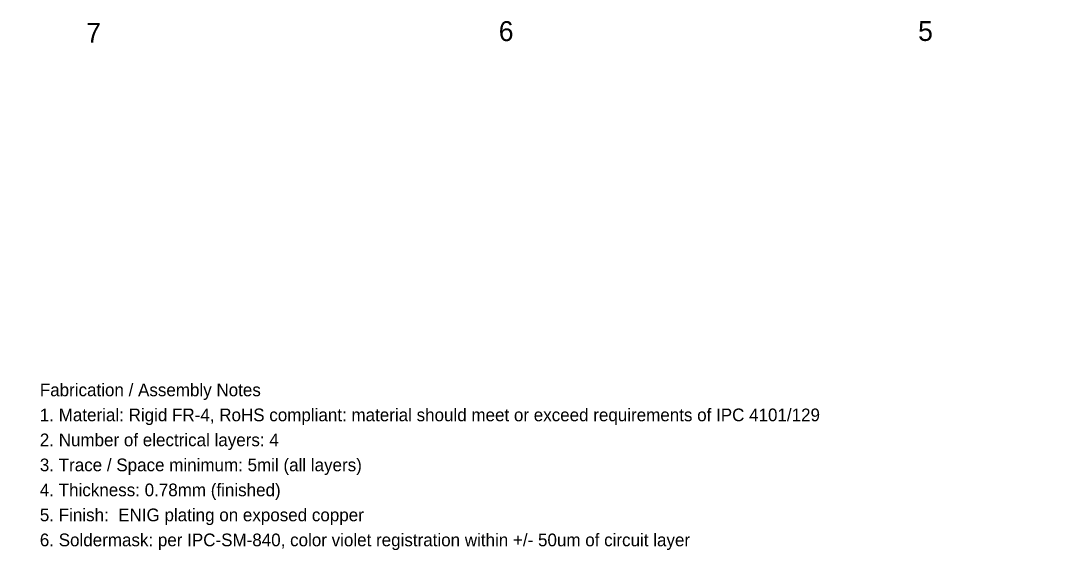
# Model space of a CAD drawing. Header units: millimetres. Extents: x 6 to 417, y 41 to 311.
# Drawn here: x 77.8 to 203, y 247.6 to 311.1 of the extents above; entities that cross this region are included whole.
import ezdxf

# ---------------------------------------------------------------- set-up
doc = ezdxf.new("R2010")
doc.units = ezdxf.units.MM
doc.layers.add('DrillDrawing', color=1, linetype='Continuous')

msp = doc.modelspace()

# ---------------------------------------------------------------- linework, layer by layer
at = {"layer": 'DrillDrawing', "const_width": 0.0038}
for points in [[(111.36, 305.99), (111.36, 308.15)], [(161.37, 305.99), (161.37, 308.15)], [(11.36, 305.99), (411.41, 305.99)]]:
    msp.add_lwpolyline(points, dxfattribs=at)
at = {"layer": 'DrillDrawing', "const_width": 0.0019}
for points in [[(111.36, 308.15, 1), (111.36, 308.15, 1)], [(161.37, 308.15, 1), (161.37, 308.15, 1)], [(111.36, 305.99, 1), (111.36, 305.99, 1)], [(161.37, 305.99, 1), (161.37, 305.99, 1)]]:
    msp.add_lwpolyline(points, format="xyb", close=True, dxfattribs=at)

# ---------------------------------------------------------------- texts
at = {"layer": 'DrillDrawing'}
for s, height, p in [('7', 2.38, (85.64, 308.46)), ('6', 2.38, (135.12, 308.66)), ('5', 2.38, (185.41, 308.67)), ('Fabrication / Assembly Notes', 1.524, (80.08, 266.04)), ('1. Material: Rigid FR-4, RoHS compliant: material should meet or exceed requirements of IPC 4101/129', 1.524, (80.08, 263.04)), ('2. Number of electrical layers: 4', 1.524, (80.08, 260.04)), ('3. Trace / Space minimum: 5mil (all layers)', 1.524, (80.08, 257.04)), ('4. Thickness: 0.78mm (finished)', 1.524, (80.08, 254.04)), ('5. Finish:  ENIG plating on exposed copper', 1.524, (80.08, 251.04)), ('6. Soldermask: per IPC-SM-840, color violet registration within +/- 50um of circuit layer', 1.524, (80.08, 248.04))]:
    msp.add_text(s, height=height, dxfattribs=at).set_placement(p)

doc.saveas('drawing.dxf')
